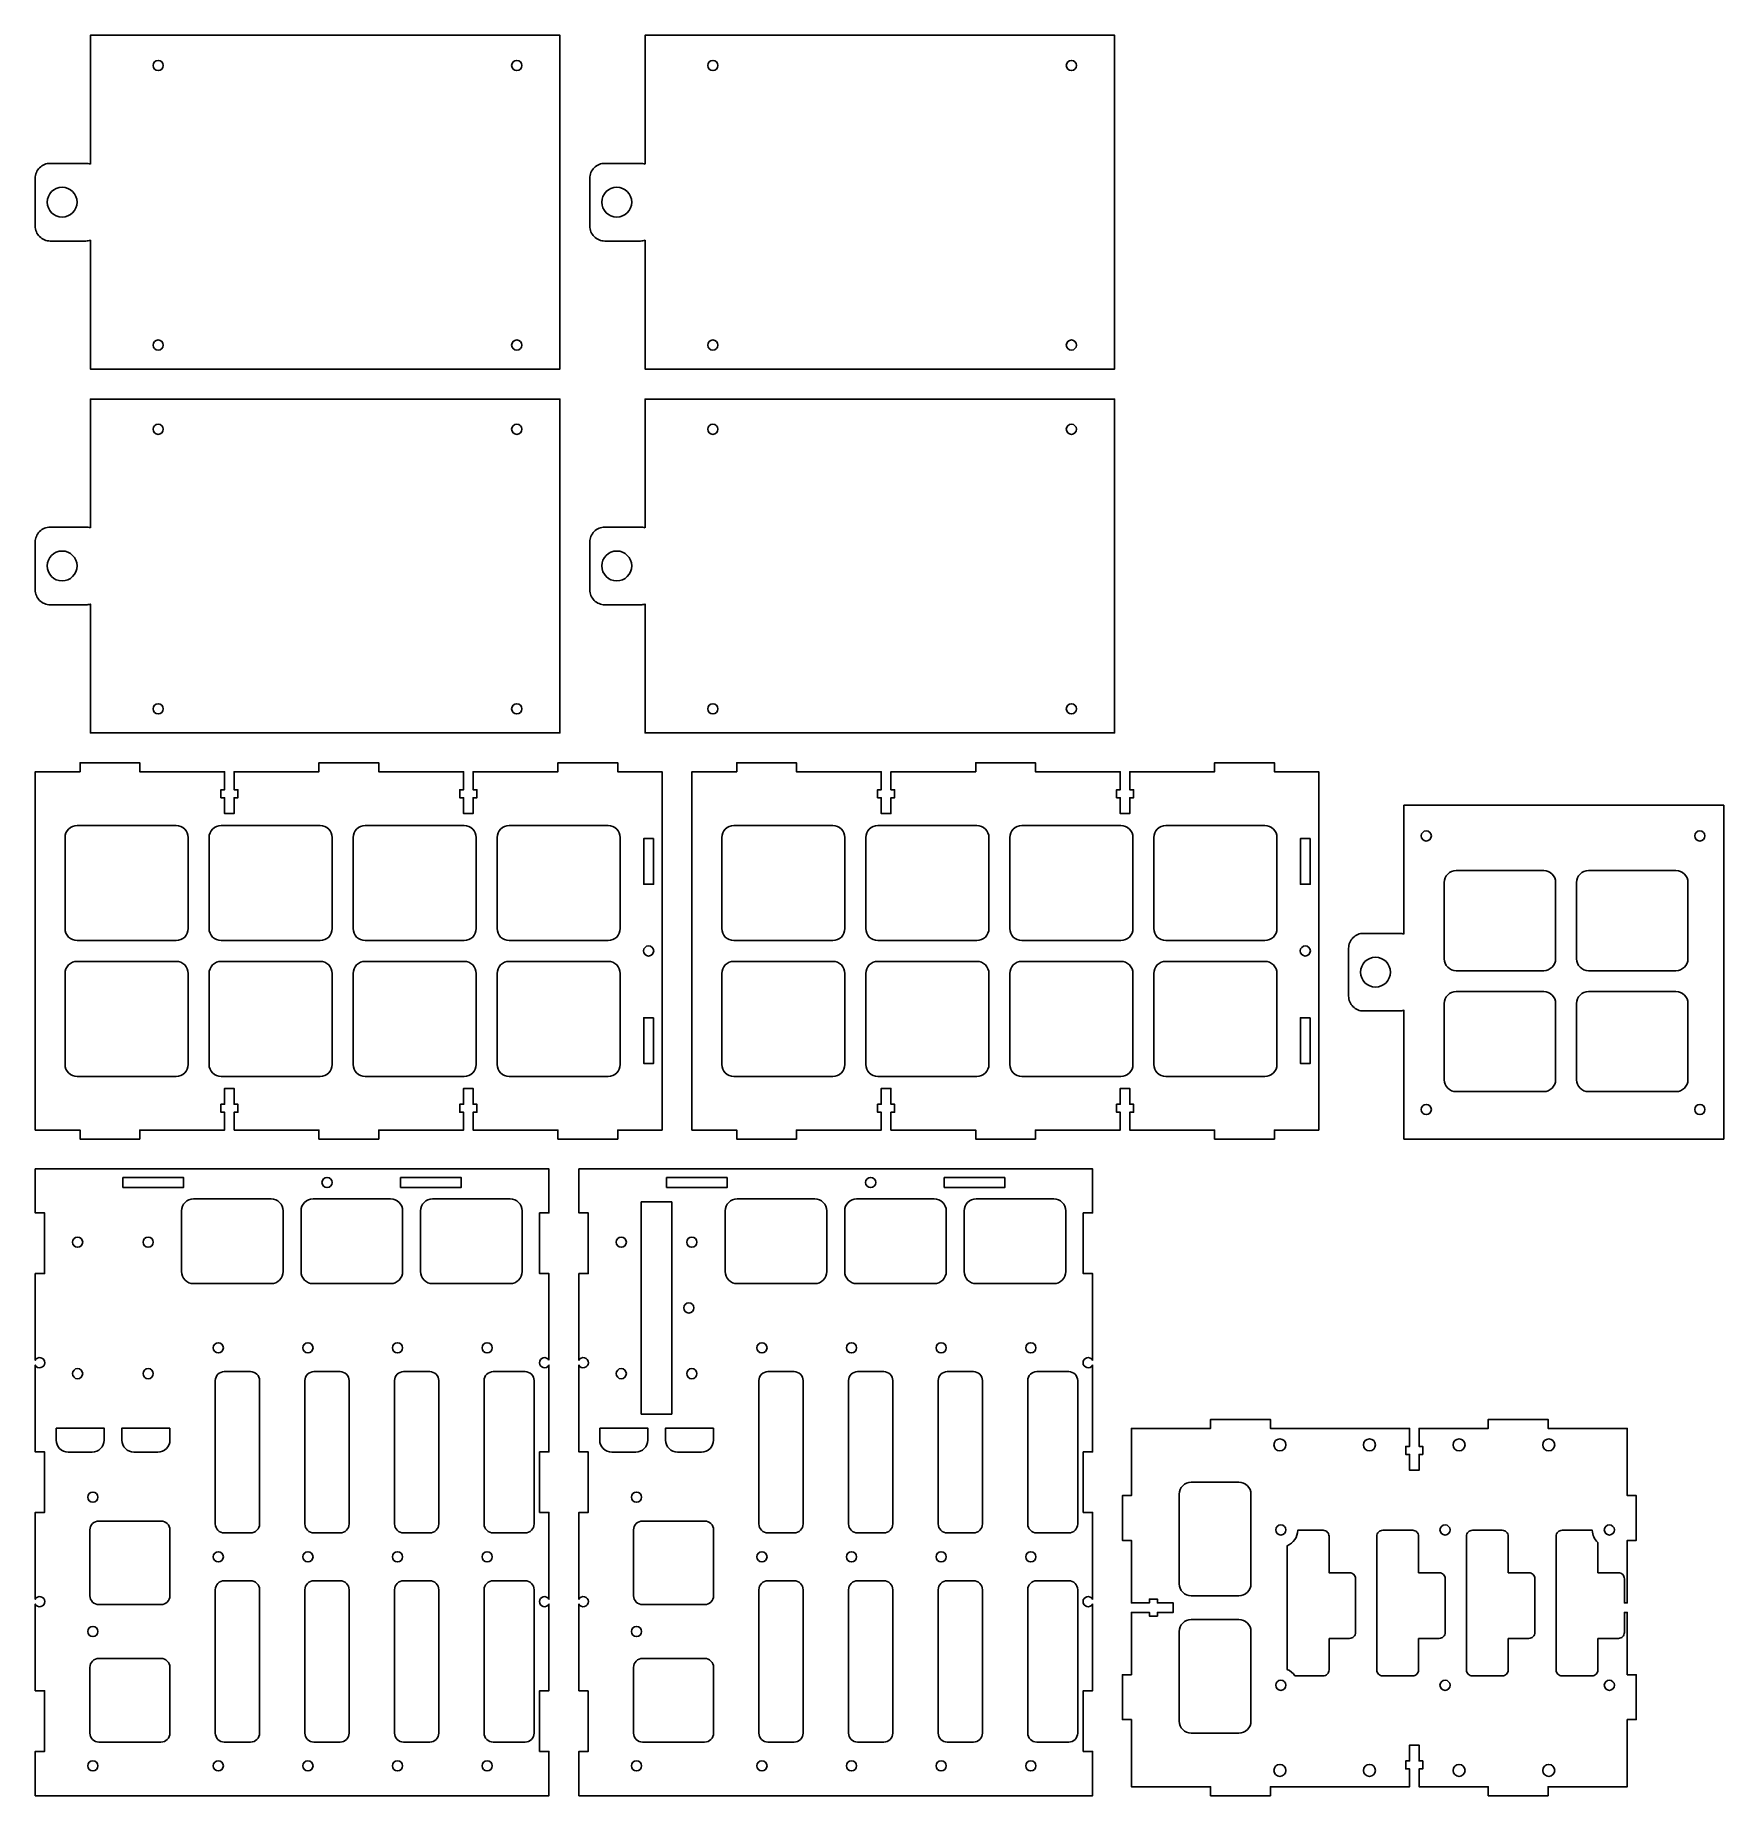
# Model space of a CAD drawing. Header units: millimetres. Extents: x 269 to 834, y 0 to 589.
import ezdxf

# ---------------------------------------------------------------- set-up
doc = ezdxf.new("R2010")
doc.units = ezdxf.units.MM
doc.layers.get('0').update_dxf_attribs({"linetype": 'CONTINUOUS'})

msp = doc.modelspace()

# ---------------------------------------------------------------- linework, layer by layer
for points in [[(287.5, 546.326), (287.5, 589.456), (444.686, 589.456), (444.686, 477.656), (287.5, 477.656), (287.5, 520.786, -0.0763208), (286, 520.556), (274, 520.556, -0.4142136), (269, 525.556), (269, 541.556, -0.4142136), (274, 546.556), (286, 546.556, -0.0763208)], [(473.186, 546.326), (473.186, 589.456), (630.372, 589.456), (630.372, 477.656), (473.186, 477.656), (473.186, 520.786, -0.0763208), (471.686, 520.556), (459.686, 520.556, -0.4142136), (454.686, 525.556), (454.686, 541.556, -0.4142136), (459.686, 546.556), (471.686, 546.556, -0.0763208)], [(287.5, 424.526), (287.5, 467.656), (444.686, 467.656), (444.686, 355.856), (287.5, 355.856), (287.5, 398.986, -0.0763208), (286, 398.756), (274, 398.756, -0.4142136), (269, 403.756), (269, 419.756, -0.4142136), (274, 424.756), (286, 424.756, -0.0763208)], [(473.186, 424.526), (473.186, 467.656), (630.372, 467.656), (630.372, 355.856), (473.186, 355.856), (473.186, 398.986, -0.0763208), (471.686, 398.756), (459.686, 398.756, -0.4142136), (454.686, 403.756), (454.686, 419.756, -0.4142136), (459.686, 424.756), (471.686, 424.756, -0.0763208)], [(727.212, 288.526), (727.212, 331.656), (834.312, 331.656), (834.312, 219.856), (727.212, 219.856), (727.212, 262.986, -0.0763208), (725.712, 262.756), (713.712, 262.756, -0.4142136), (708.712, 267.756), (708.712, 283.756, -0.4142136), (713.712, 288.756), (725.712, 288.756, -0.0763208)], [(320.214, 290.356), (320.214, 320.856, 0.4142136), (316.214, 324.856), (283, 324.856, 0.4142136), (279, 320.856), (279, 290.356, 0.4142136), (283, 286.356), (316.214, 286.356, 0.4142136)], [(368.428, 290.356), (368.428, 320.856, 0.4142136), (364.428, 324.856), (331.214, 324.856, 0.4142136), (327.214, 320.856), (327.214, 290.356, 0.4142136), (331.214, 286.356), (364.428, 286.356, 0.4142136)], [(416.642, 290.356), (416.642, 320.856, 0.4142136), (412.642, 324.856), (379.428, 324.856, 0.4142136), (375.428, 320.856), (375.428, 290.356, 0.4142136), (379.428, 286.356), (412.642, 286.356, 0.4142136)], [(464.856, 290.356), (464.856, 320.856, 0.4142136), (460.856, 324.856), (427.642, 324.856, 0.4142136), (423.642, 320.856), (423.642, 290.356, 0.4142136), (427.642, 286.356), (460.856, 286.356, 0.4142136)], [(540.07, 290.356), (540.07, 320.856, 0.4142136), (536.07, 324.856), (502.856, 324.856, 0.4142136), (498.856, 320.856), (498.856, 290.356, 0.4142136), (502.856, 286.356), (536.07, 286.356, 0.4142136)], [(588.284, 290.356), (588.284, 320.856, 0.4142136), (584.284, 324.856), (551.07, 324.856, 0.4142136), (547.07, 320.856), (547.07, 290.356, 0.4142136), (551.07, 286.356), (584.284, 286.356, 0.4142136)], [(636.498, 290.356), (636.498, 320.856, 0.4142136), (632.498, 324.856), (599.284, 324.856, 0.4142136), (595.284, 320.856), (595.284, 290.356, 0.4142136), (599.284, 286.356), (632.498, 286.356, 0.4142136)], [(684.712, 290.356), (684.712, 320.856, 0.4142136), (680.712, 324.856), (647.498, 324.856, 0.4142136), (643.498, 320.856), (643.498, 290.356, 0.4142136), (647.498, 286.356), (680.712, 286.356, 0.4142136)], [(778.012, 280.256), (778.012, 305.756, 0.4142136), (774.012, 309.756), (744.712, 309.756, 0.4142136), (740.712, 305.756), (740.712, 280.256, 0.4142136), (744.712, 276.256), (774.012, 276.256, 0.4142136)], [(822.312, 280.256), (822.312, 305.756, 0.4142136), (818.312, 309.756), (789.012, 309.756, 0.4142136), (785.012, 305.756), (785.012, 280.256, 0.4142136), (789.012, 276.256), (818.312, 276.256, 0.4142136)], [(320.214, 244.856), (320.214, 275.356, 0.4142136), (316.214, 279.356), (283, 279.356, 0.4142136), (279, 275.356), (279, 244.856, 0.4142136), (283, 240.856), (316.214, 240.856, 0.4142136)], [(368.428, 244.856), (368.428, 275.356, 0.4142136), (364.428, 279.356), (331.214, 279.356, 0.4142136), (327.214, 275.356), (327.214, 244.856, 0.4142136), (331.214, 240.856), (364.428, 240.856, 0.4142136)], [(416.642, 244.856), (416.642, 275.356, 0.4142136), (412.642, 279.356), (379.428, 279.356, 0.4142136), (375.428, 275.356), (375.428, 244.856, 0.4142136), (379.428, 240.856), (412.642, 240.856, 0.4142136)], [(464.856, 244.856), (464.856, 275.356, 0.4142136), (460.856, 279.356), (427.642, 279.356, 0.4142136), (423.642, 275.356), (423.642, 244.856, 0.4142136), (427.642, 240.856), (460.856, 240.856, 0.4142136)], [(540.07, 244.856), (540.07, 275.356, 0.4142136), (536.07, 279.356), (502.856, 279.356, 0.4142136), (498.856, 275.356), (498.856, 244.856, 0.4142136), (502.856, 240.856), (536.07, 240.856, 0.4142136)], [(588.284, 244.856), (588.284, 275.356, 0.4142136), (584.284, 279.356), (551.07, 279.356, 0.4142136), (547.07, 275.356), (547.07, 244.856, 0.4142136), (551.07, 240.856), (584.284, 240.856, 0.4142136)], [(636.498, 244.856), (636.498, 275.356, 0.4142136), (632.498, 279.356), (599.284, 279.356, 0.4142136), (595.284, 275.356), (595.284, 244.856, 0.4142136), (599.284, 240.856), (632.498, 240.856, 0.4142136)], [(684.712, 244.856), (684.712, 275.356, 0.4142136), (680.712, 279.356), (647.498, 279.356, 0.4142136), (643.498, 275.356), (643.498, 244.856, 0.4142136), (647.498, 240.856), (680.712, 240.856, 0.4142136)], [(778.012, 239.756), (778.012, 265.256, 0.4142136), (774.012, 269.256), (744.712, 269.256, 0.4142136), (740.712, 265.256), (740.712, 239.756, 0.4142136), (744.712, 235.756), (774.012, 235.756, 0.4142136)], [(822.312, 239.756), (822.312, 265.256, 0.4142136), (818.312, 269.256), (789.012, 269.256, 0.4142136), (785.012, 265.256), (785.012, 239.756, 0.4142136), (789.012, 235.756), (818.312, 235.756, 0.4142136)], [(441, 145.8, 4), (441, 144.2), (441, 115.15), (437.85, 115.15), (437.85, 94.85), (441, 94.85), (441, 65.8, 4), (441, 64.2), (441, 35.15), (437.85, 35.15), (437.85, 14.85), (441, 14.85), (441, 0), (269, 0), (269, 14.85), (272.15, 14.85), (272.15, 35.15), (269, 35.15), (269, 64.2, 4), (269, 65.8), (269, 94.85), (272.15, 94.85), (272.15, 115.15), (269, 115.15), (269, 144.2, 4), (269, 145.8), (269, 174.85), (272.15, 174.85), (272.15, 195.15), (269, 195.15), (269, 209.856), (441, 209.856), (441, 195.15), (437.85, 195.15), (437.85, 174.85), (441, 174.85)], [(454.15, 35.15), (451, 35.15), (451, 64.2, 4), (451, 65.8), (451, 94.85), (454.15, 94.85), (454.15, 115.15), (451, 115.15), (451, 144.2, 4), (451, 145.8), (451, 174.85), (454.15, 174.85), (454.15, 195.15), (451, 195.15), (451, 209.856), (623, 209.856), (623, 195.15), (619.85, 195.15), (619.85, 174.85), (623, 174.85), (623, 145.8, 4), (623, 144.2), (623, 115.15), (619.85, 115.15), (619.85, 94.85), (623, 94.85), (623, 65.8, 4), (623, 64.2), (623, 35.15), (619.85, 35.15), (619.85, 14.85), (623, 14.85), (623, 0), (451, 0), (451, 14.85), (454.15, 14.85)], [(318, 195.856), (318, 175.486, 0.4142136), (322, 171.486), (348, 171.486, 0.4142136), (352, 175.486), (352, 195.856, 0.4142136), (348, 199.856), (322, 199.856, 0.4142136)], [(358, 195.856), (358, 175.486, 0.4142136), (362, 171.486), (388, 171.486, 0.4142136), (392, 175.486), (392, 195.856, 0.4142136), (388, 199.856), (362, 199.856, 0.4142136)], [(398, 195.856), (398, 175.486, 0.4142136), (402, 171.486), (428, 171.486, 0.4142136), (432, 175.486), (432, 195.856, 0.4142136), (428, 199.856), (402, 199.856, 0.4142136)], [(534, 175.486), (534, 195.856, 0.4142136), (530, 199.856), (504, 199.856, 0.4142136), (500, 195.856), (500, 175.486, 0.4142136), (504, 171.486), (530, 171.486, 0.4142136)], [(574, 175.486), (574, 195.856, 0.4142136), (570, 199.856), (544, 199.856, 0.4142136), (540, 195.856), (540, 175.486, 0.4142136), (544, 171.486), (570, 171.486, 0.4142136)], [(614, 175.486), (614, 195.856, 0.4142136), (610, 199.856), (584, 199.856, 0.4142136), (580, 195.856), (580, 175.486, 0.4142136), (584, 171.486), (610, 171.486, 0.4142136)], [(329.3, 139), (329.3, 91, 0.4142136), (332.3, 88), (341.1, 88, 0.4142136), (344.1, 91), (344.1, 139, 0.4142136), (341.1, 142), (332.3, 142, 0.4142136)], [(359.3, 139), (359.3, 91, 0.4142136), (362.3, 88), (371.1, 88, 0.4142136), (374.1, 91), (374.1, 139, 0.4142136), (371.1, 142), (362.3, 142, 0.4142136)], [(389.3, 139), (389.3, 91, 0.4142136), (392.3, 88), (401.1, 88, 0.4142136), (404.1, 91), (404.1, 139, 0.4142136), (401.1, 142), (392.3, 142, 0.4142136)], [(419.3, 139), (419.3, 91, 0.4142136), (422.3, 88), (433, 88, 0.4142136), (436, 91), (436, 139, 0.4142136), (433, 142), (422.3, 142, 0.4142136)], [(526.1, 91), (526.1, 139, 0.4142136), (523.1, 142), (514.3, 142, 0.4142136), (511.3, 139), (511.3, 91, 0.4142136), (514.3, 88), (523.1, 88, 0.4142136)], [(556.1, 91), (556.1, 139, 0.4142136), (553.1, 142), (544.3, 142, 0.4142136), (541.3, 139), (541.3, 91, 0.4142136), (544.3, 88), (553.1, 88, 0.4142136)], [(586.1, 91), (586.1, 139, 0.4142136), (583.1, 142), (574.3, 142, 0.4142136), (571.3, 139), (571.3, 91, 0.4142136), (574.3, 88), (583.1, 88, 0.4142136)], [(618, 91), (618, 139, 0.4142136), (615, 142), (604.3, 142, 0.4142136), (601.3, 139), (601.3, 91, 0.4142136), (604.3, 88), (615, 88, 0.4142136)], [(792.16, 52.69), (799.05, 52.69, 0.4142136), (801.05, 54.69), (801.05, 61.4), (802, 61.4), (802, 40.5), (805, 40.5), (805, 25.5), (802, 25.5), (802, 3), (775.48, 3), (775.48, 0), (755.48, 0), (755.48, 3), (732.3, 3), (732.3, 9), (733.55, 9), (733.55, 11.7), (732.3, 11.7), (732.3, 17), (729.1, 17), (729.1, 11.7), (727.85, 11.7), (727.85, 9), (729.1, 9), (729.1, 3), (682.52, 3), (682.52, 0), (662.52, 0), (662.52, 3), (636, 3), (636, 25.5), (633, 25.5), (633, 40.5), (636, 40.5), (636, 61.4), (642, 61.4), (642, 60.15), (644.7, 60.15), (644.7, 61.4), (650, 61.4), (650, 64.6), (644.7, 64.6), (644.7, 65.85), (642, 65.85), (642, 64.6), (636, 64.6), (636, 85.5), (633, 85.5), (633, 100.5), (636, 100.5), (636, 123), (662.52, 123), (662.52, 126), (682.52, 126), (682.52, 123), (729.1, 123), (729.1, 117), (727.85, 117), (727.85, 114.3), (729.1, 114.3), (729.1, 109), (732.3, 109), (732.3, 114.3), (733.55, 114.3), (733.55, 117), (732.3, 117), (732.3, 123), (755.48, 123), (755.48, 126), (775.48, 126), (775.48, 123), (802, 123), (802, 100.5), (805, 100.5), (805, 85.5), (802, 85.5), (802, 64.6), (801.05, 64.6), (801.05, 72.69, 0.4142136), (799.05, 74.69), (792.16, 74.69), (792.16, 84.788, -0.205689), (790.301, 88.885, 0.0176615), (790.16, 88.89), (780.16, 88.89, 0.4142136), (778.16, 86.89), (778.16, 42.16, 0.4142136), (780.16, 40.16), (790.16, 40.16, 0.4142136), (792.16, 42.16)], [(276, 123.106), (276, 119.1, 0.4142136), (280, 115.1), (288.05, 115.1, 0.4142136), (292.05, 119.1), (292.05, 123.106)], [(314.1, 123.106), (298.05, 123.106), (298.05, 119.1, 0.4142136), (302.05, 115.1), (310.1, 115.1, 0.4142136), (314.1, 119.1)], [(458, 123.106), (458, 119.1, 0.4142136), (462, 115.1), (470.05, 115.1, 0.4142136), (474.05, 119.1), (474.05, 123.106)], [(496.1, 123.106), (480.05, 123.106), (480.05, 119.1, 0.4142136), (484.05, 115.1), (492.1, 115.1, 0.4142136), (496.1, 119.1)], [(676, 71), (676, 101, 0.4142136), (672, 105), (656, 105, 0.4142136), (652, 101), (652, 71, 0.4142136), (656, 67), (672, 67, 0.4142136)], [(287.3, 89), (287.3, 67, 0.4142136), (290.3, 64), (311.1, 64, 0.4142136), (314.1, 67), (314.1, 89, 0.4142136), (311.1, 92), (290.3, 92, 0.4142136)], [(496.1, 67), (496.1, 89, 0.4142136), (493.1, 92), (472.3, 92, 0.4142136), (469.3, 89), (469.3, 67, 0.4142136), (472.3, 64), (493.1, 64, 0.4142136)], [(702.16, 52.69), (709.05, 52.69, 0.4142136), (711.05, 54.69), (711.05, 72.69, 0.4142136), (709.05, 74.69), (702.16, 74.69), (702.16, 86.89, 0.4142136), (700.16, 88.89), (691.699, 88.89, -0.2991857), (688.16, 83.725), (688.16, 42.275, -0.1497324), (690.744, 40.16), (700.16, 40.16, 0.4142136), (702.16, 42.16)], [(732.16, 52.69), (739.05, 52.69, 0.4142136), (741.05, 54.69), (741.05, 72.69, 0.4142136), (739.05, 74.69), (732.16, 74.69), (732.16, 86.89, 0.4142136), (730.16, 88.89), (720.16, 88.89, 0.4142136), (718.16, 86.89), (718.16, 42.16, 0.4142136), (720.16, 40.16), (730.16, 40.16, 0.4142136), (732.16, 42.16)], [(762.16, 52.69), (769.05, 52.69, 0.4142136), (771.05, 54.69), (771.05, 72.69, 0.4142136), (769.05, 74.69), (762.16, 74.69), (762.16, 86.89, 0.4142136), (760.16, 88.89), (750.16, 88.89, 0.4142136), (748.16, 86.89), (748.16, 42.16, 0.4142136), (750.16, 40.16), (760.16, 40.16, 0.4142136), (762.16, 42.16)], [(329.3, 69), (329.3, 21, 0.4142136), (332.3, 18), (341.1, 18, 0.4142136), (344.1, 21), (344.1, 69, 0.4142136), (341.1, 72), (332.3, 72, 0.4142136)], [(359.3, 69), (359.3, 21, 0.4142136), (362.3, 18), (371.1, 18, 0.4142136), (374.1, 21), (374.1, 69, 0.4142136), (371.1, 72), (362.3, 72, 0.4142136)], [(389.3, 69), (389.3, 21, 0.4142136), (392.3, 18), (401.1, 18, 0.4142136), (404.1, 21), (404.1, 69, 0.4142136), (401.1, 72), (392.3, 72, 0.4142136)], [(419.3, 69), (419.3, 21, 0.4142136), (422.3, 18), (433, 18, 0.4142136), (436, 21), (436, 69, 0.4142136), (433, 72), (422.3, 72, 0.4142136)], [(526.1, 21), (526.1, 69, 0.4142136), (523.1, 72), (514.3, 72, 0.4142136), (511.3, 69), (511.3, 21, 0.4142136), (514.3, 18), (523.1, 18, 0.4142136)], [(556.1, 21), (556.1, 69, 0.4142136), (553.1, 72), (544.3, 72, 0.4142136), (541.3, 69), (541.3, 21, 0.4142136), (544.3, 18), (553.1, 18, 0.4142136)], [(586.1, 21), (586.1, 69, 0.4142136), (583.1, 72), (574.3, 72, 0.4142136), (571.3, 69), (571.3, 21, 0.4142136), (574.3, 18), (583.1, 18, 0.4142136)], [(618, 21), (618, 69, 0.4142136), (615, 72), (604.3, 72, 0.4142136), (601.3, 69), (601.3, 21, 0.4142136), (604.3, 18), (615, 18, 0.4142136)], [(676, 25), (676, 55, 0.4142136), (672, 59), (656, 59, 0.4142136), (652, 55), (652, 25, 0.4142136), (656, 21), (672, 21, 0.4142136)], [(287.3, 43), (287.3, 21, 0.4142136), (290.3, 18), (311.1, 18, 0.4142136), (314.1, 21), (314.1, 43, 0.4142136), (311.1, 46), (290.3, 46, 0.4142136)], [(496.1, 21), (496.1, 43, 0.4142136), (493.1, 46), (472.3, 46, 0.4142136), (469.3, 43), (469.3, 21, 0.4142136), (472.3, 18), (493.1, 18, 0.4142136)]]:
    msp.add_lwpolyline(points, format="xyb", close=True)
for points in [[(335.6, 222.856), (335.6, 228.856), (336.85, 228.856), (336.85, 231.556), (335.6, 231.556), (335.6, 236.856), (332.4, 236.856), (332.4, 231.556), (331.15, 231.556), (331.15, 228.856), (332.4, 228.856), (332.4, 222.856), (304, 222.856), (304, 219.856), (284, 219.856), (284, 222.856), (269, 222.856), (269, 342.856), (284, 342.856), (284, 345.856), (304, 345.856), (304, 342.856), (332.4, 342.856), (332.4, 336.856), (331.15, 336.856), (331.15, 334.156), (332.4, 334.156), (332.4, 328.856), (335.6, 328.856), (335.6, 334.156), (336.85, 334.156), (336.85, 336.856), (335.6, 336.856), (335.6, 342.856), (364, 342.856), (364, 345.856), (384, 345.856), (384, 342.856), (412.4, 342.856), (412.4, 336.856), (411.15, 336.856), (411.15, 334.156), (412.4, 334.156), (412.4, 328.856), (415.6, 328.856), (415.6, 334.156), (416.85, 334.156), (416.85, 336.856), (415.6, 336.856), (415.6, 342.856), (444, 342.856), (444, 345.856), (464, 345.856), (464, 342.856), (478.856, 342.856), (478.856, 222.856), (464, 222.856), (464, 219.856), (444, 219.856), (444, 222.856), (415.6, 222.856), (415.6, 228.856), (416.85, 228.856), (416.85, 231.556), (415.6, 231.556), (415.6, 236.856), (412.4, 236.856), (412.4, 231.556), (411.15, 231.556), (411.15, 228.856), (412.4, 228.856), (412.4, 222.856), (384, 222.856), (384, 219.856), (364, 219.856), (364, 222.856)], [(555.456, 222.856), (555.456, 228.856), (556.706, 228.856), (556.706, 231.556), (555.456, 231.556), (555.456, 236.856), (552.256, 236.856), (552.256, 231.556), (551.006, 231.556), (551.006, 228.856), (552.256, 228.856), (552.256, 222.856), (523.856, 222.856), (523.856, 219.856), (503.856, 219.856), (503.856, 222.856), (488.856, 222.856), (488.856, 342.856), (503.856, 342.856), (503.856, 345.856), (523.856, 345.856), (523.856, 342.856), (552.256, 342.856), (552.256, 336.856), (551.006, 336.856), (551.006, 334.156), (552.256, 334.156), (552.256, 328.856), (555.456, 328.856), (555.456, 334.156), (556.706, 334.156), (556.706, 336.856), (555.456, 336.856), (555.456, 342.856), (583.856, 342.856), (583.856, 345.856), (603.856, 345.856), (603.856, 342.856), (632.256, 342.856), (632.256, 336.856), (631.006, 336.856), (631.006, 334.156), (632.256, 334.156), (632.256, 328.856), (635.456, 328.856), (635.456, 334.156), (636.706, 334.156), (636.706, 336.856), (635.456, 336.856), (635.456, 342.856), (663.856, 342.856), (663.856, 345.856), (683.856, 345.856), (683.856, 342.856), (698.712, 342.856), (698.712, 222.856), (683.856, 222.856), (683.856, 219.856), (663.856, 219.856), (663.856, 222.856), (635.456, 222.856), (635.456, 228.856), (636.706, 228.856), (636.706, 231.556), (635.456, 231.556), (635.456, 236.856), (632.256, 236.856), (632.256, 231.556), (631.006, 231.556), (631.006, 228.856), (632.256, 228.856), (632.256, 222.856), (603.856, 222.856), (603.856, 219.856), (583.856, 219.856), (583.856, 222.856)], [(476.006, 320.506), (472.706, 320.506), (472.706, 305.206), (476.006, 305.206)], [(695.862, 320.506), (692.562, 320.506), (692.562, 305.206), (695.862, 305.206)], [(476.006, 260.506), (472.706, 260.506), (472.706, 245.206), (476.006, 245.206)], [(695.862, 260.506), (692.562, 260.506), (692.562, 245.206), (695.862, 245.206)], [(298.37, 203.706), (318.67, 203.706), (318.67, 207.006), (298.37, 207.006)], [(391.33, 203.706), (411.63, 203.706), (411.63, 207.006), (391.33, 207.006)], [(500.67, 207.006), (480.37, 207.006), (480.37, 203.706), (500.67, 203.706)], [(593.63, 207.006), (573.33, 207.006), (573.33, 203.706), (593.63, 203.706)], [(471.9, 127.806), (482.1, 127.806), (482.1, 198.856), (471.9, 198.856)]]:
    msp.add_lwpolyline(points, close=True)
for centre, radius in [((310.19, 579.326), 1.7), ((430.21, 579.326), 1.7), ((495.876, 579.326), 1.7), ((615.896, 579.326), 1.7), ((278, 533.556), 5), ((463.686, 533.556), 5), ((310.19, 485.726), 1.7), ((430.21, 485.726), 1.7), ((495.876, 485.726), 1.7), ((615.896, 485.726), 1.7), ((310.19, 457.526), 1.7), ((430.21, 457.526), 1.7), ((495.876, 457.526), 1.7), ((615.896, 457.526), 1.7), ((278, 411.756), 5), ((463.686, 411.756), 5), ((310.19, 363.926), 1.7), ((430.21, 363.926), 1.7), ((495.876, 363.926), 1.7), ((615.896, 363.926), 1.7), ((734.712, 321.356), 1.7), ((826.312, 321.356), 1.7), ((474.356, 282.856), 1.7), ((694.212, 282.856), 1.7), ((717.712, 275.756), 5), ((734.712, 229.756), 1.7), ((826.312, 229.756), 1.7), ((366.7, 205.356), 1.7), ((548.7, 205.356), 1.7), ((283.2, 185.331), 1.7), ((306.8, 185.331), 1.7), ((465.2, 185.331), 1.7), ((488.8, 185.331), 1.7), ((487.8, 163.331), 1.7), ((330.3, 150), 1.7), ((360.3, 150), 1.7), ((390.3, 150), 1.7), ((420.3, 150), 1.7), ((512.3, 150), 1.7), ((542.3, 150), 1.7), ((572.3, 150), 1.7), ((602.3, 150), 1.7), ((283.2, 141.331), 1.7), ((306.8, 141.331), 1.7), ((465.2, 141.331), 1.7), ((488.8, 141.331), 1.7), ((685.7, 117.5), 2), ((715.7, 117.5), 2), ((745.7, 117.5), 2), ((775.7, 117.5), 2), ((288.3, 100), 1.7), ((470.3, 100), 1.7), ((686, 89), 1.7), ((741, 89), 1.7), ((796, 89), 1.7), ((330.3, 80), 1.7), ((360.3, 80), 1.7), ((390.3, 80), 1.7), ((420.3, 80), 1.7), ((512.3, 80), 1.7), ((542.3, 80), 1.7), ((572.3, 80), 1.7), ((602.3, 80), 1.7), ((288.3, 55), 1.7), ((470.3, 55), 1.7), ((686, 37), 1.7), ((741, 37), 1.7), ((796, 37), 1.7), ((288.3, 10), 1.7), ((330.3, 10), 1.7), ((360.3, 10), 1.7), ((390.3, 10), 1.7), ((420.3, 10), 1.7), ((470.3, 10), 1.7), ((512.3, 10), 1.7), ((542.3, 10), 1.7), ((572.3, 10), 1.7), ((602.3, 10), 1.7), ((685.7, 8.5), 2), ((715.7, 8.5), 2), ((745.7, 8.5), 2), ((775.7, 8.5), 2)]:
    msp.add_circle(centre, radius)

doc.saveas('drawing.dxf')
